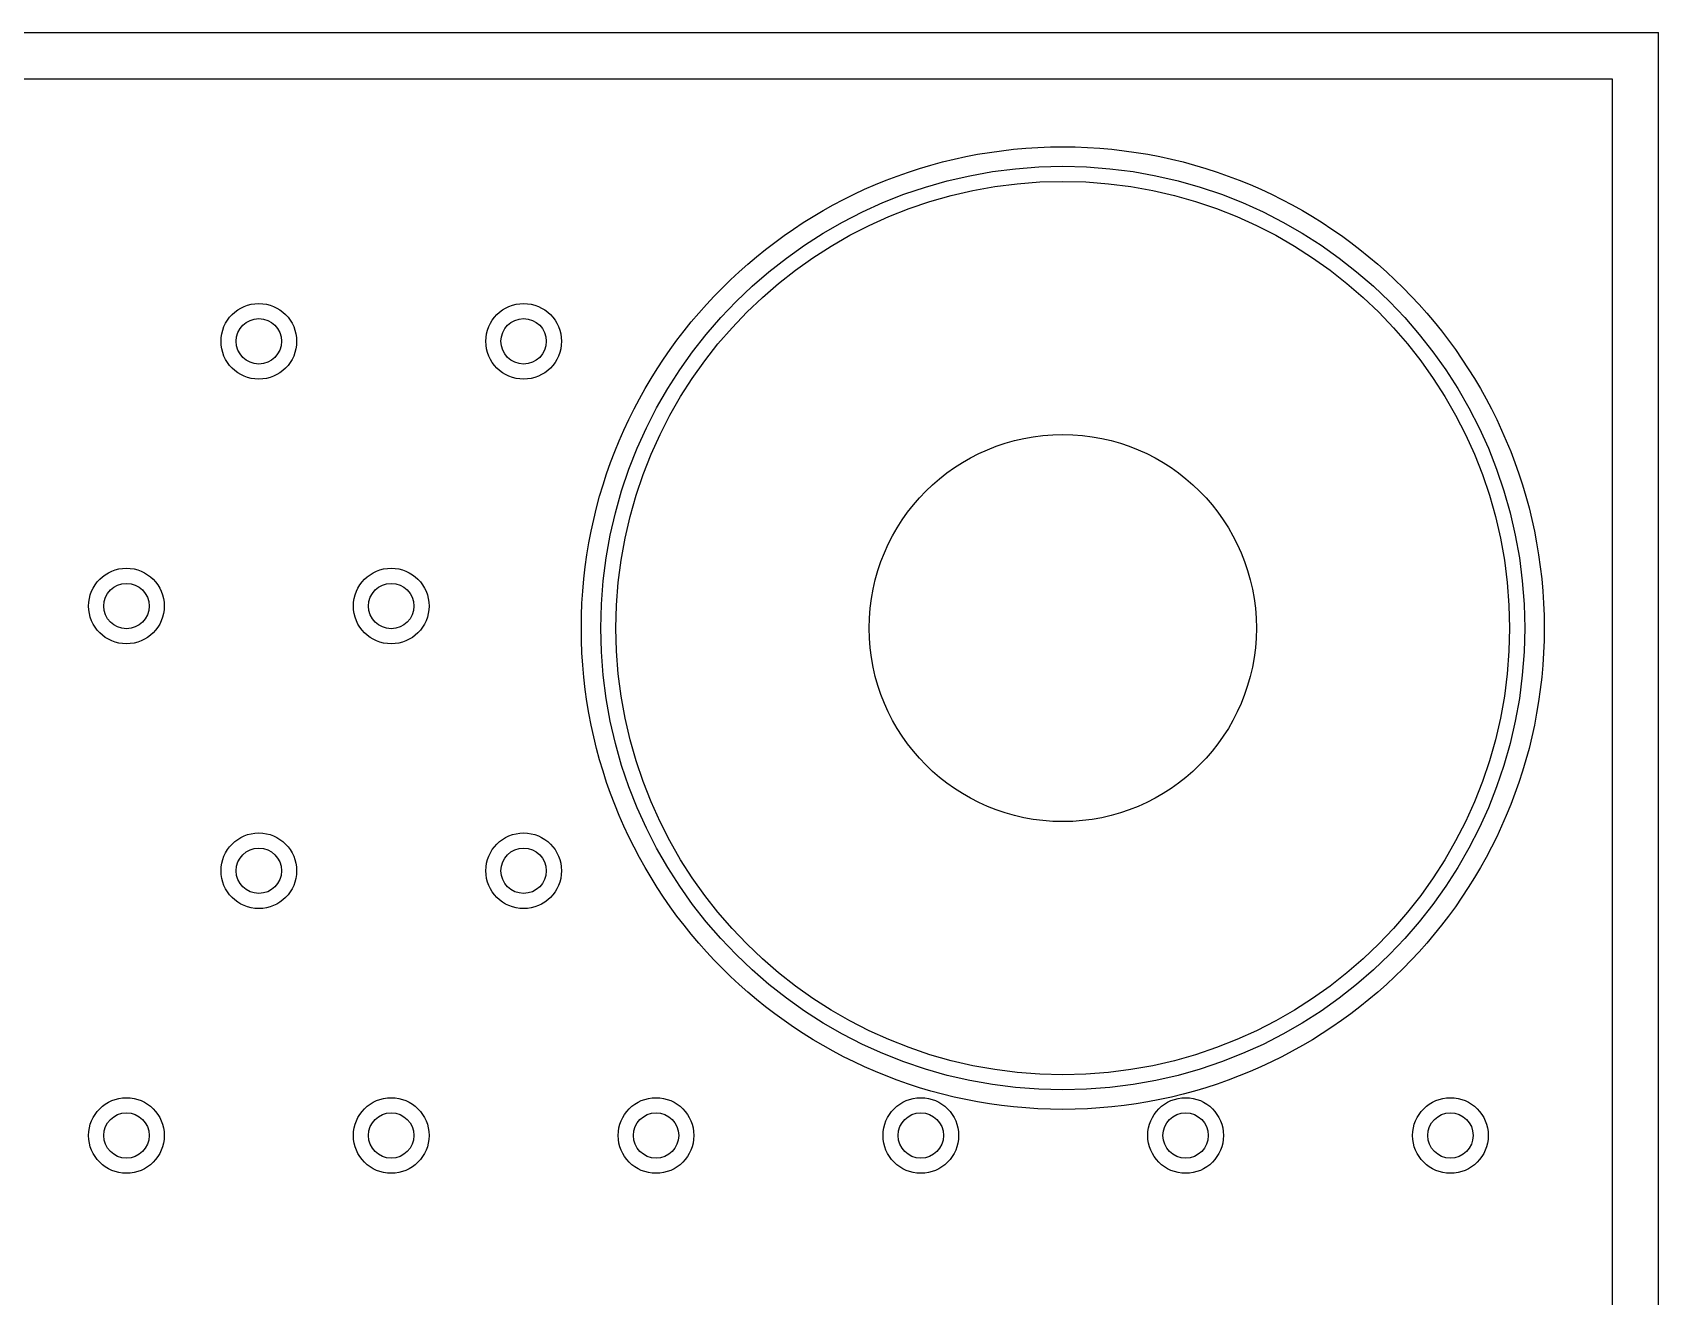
# Model space of a CAD drawing. Header units: millimetres. Extents: x 3.09 to 5.5, y 1.46 to 3.23.
# Drawn here: x 4.6302 to 5.06, y 2.8974 to 3.2317 of the extents above; entities that cross this region are included whole.
import ezdxf

# ---------------------------------------------------------------- set-up
doc = ezdxf.new("R2010")
doc.units = ezdxf.units.MM
doc.header["$MEASUREMENT"] = 0
for name, color, linetype in [('BottomLayer', 5, 'Continuous'), ('BottomOverlay', 54, 'Continuous'), ('BottomSolder', 6, 'Continuous'), ('KeepOutLayer', 6, 'Continuous'), ('MultiLayer', 9, 'Continuous'), ('PadHoleLayer', 156, 'Continuous'), ('TopLayer', 1, 'Continuous'), ('TopOverlay', 2, 'Continuous'), ('TopSolder', 216, 'Continuous'), ('ViaHoleLayer', 16, 'Continuous')]:
    doc.layers.add(name, color=color, linetype=linetype)

msp = doc.modelspace()

# ---------------------------------------------------------------- linework, layer by layer
at = {"layer": 'BottomLayer'}
for p, q in [((3.10373, 3.21942), (5.04776, 3.21942)), ((5.04776, 3.21942), (5.04776, 1.47224))]:
    msp.add_line(p, q, dxfattribs=at)
for centre, radius in [((4.90252, 3.07417), 0.11811), ((4.69, 3.15), 0.01), ((4.76, 3.15), 0.01), ((4.655, 3.08), 0.01), ((4.725, 3.08), 0.01), ((4.69, 3.01), 0.01), ((4.76, 3.01), 0.01), ((4.655, 2.94), 0.01), ((4.725, 2.94), 0.01), ((4.795, 2.94), 0.01), ((4.865, 2.94), 0.01), ((4.935, 2.94), 0.01), ((5.005, 2.94), 0.01)]:
    msp.add_circle(centre, radius, dxfattribs=at)
at = {"layer": 'BottomOverlay'}
msp.add_circle((4.90252, 3.07417), 0.12726, dxfattribs=at)
at = {"layer": 'BottomSolder'}
msp.add_circle((4.90252, 3.07417), 0.12211, dxfattribs=at)
at = {"layer": 'KeepOutLayer'}
for p in [(3.0915, 3.23165), (5.06, 1.46)]:
    msp.add_line(p, (5.06, 3.23165), dxfattribs=at)
at = {"layer": 'MultiLayer'}
for centre, radius in [((4.90252, 3.07417), 0.11811), ((4.69, 3.15), 0.01), ((4.76, 3.15), 0.01), ((4.655, 3.08), 0.01), ((4.725, 3.08), 0.01), ((4.69, 3.01), 0.01), ((4.76, 3.01), 0.01), ((4.655, 2.94), 0.01), ((4.725, 2.94), 0.01), ((4.795, 2.94), 0.01), ((4.865, 2.94), 0.01), ((4.935, 2.94), 0.01), ((5.005, 2.94), 0.01)]:
    msp.add_circle(centre, radius, dxfattribs=at)
at = {"layer": 'PadHoleLayer'}
msp.add_circle((4.90252, 3.07417), 0.05118, dxfattribs=at)
at = {"layer": 'TopLayer'}
for p, q in [((3.10373, 3.21942), (5.04776, 3.21942)), ((5.04776, 3.21942), (5.04776, 1.47224))]:
    msp.add_line(p, q, dxfattribs=at)
for centre, radius in [((4.90252, 3.07417), 0.11811), ((4.69, 3.15), 0.01), ((4.76, 3.15), 0.01), ((4.655, 3.08), 0.01), ((4.725, 3.08), 0.01), ((4.69, 3.01), 0.01), ((4.76, 3.01), 0.01), ((4.655, 2.94), 0.01), ((4.725, 2.94), 0.01), ((4.795, 2.94), 0.01), ((4.865, 2.94), 0.01), ((4.935, 2.94), 0.01), ((5.005, 2.94), 0.01)]:
    msp.add_circle(centre, radius, dxfattribs=at)
at = {"layer": 'TopOverlay'}
msp.add_circle((4.90252, 3.07417), 0.12726, dxfattribs=at)
at = {"layer": 'TopSolder'}
msp.add_circle((4.90252, 3.07417), 0.12211, dxfattribs=at)
at = {"layer": 'ViaHoleLayer'}
for centre in [(4.69, 3.15), (4.76, 3.15), (4.655, 3.08), (4.725, 3.08), (4.69, 3.01), (4.76, 3.01), (4.655, 2.94), (4.725, 2.94), (4.795, 2.94), (4.865, 2.94), (4.935, 2.94), (5.005, 2.94)]:
    msp.add_circle(centre, 0.006, dxfattribs=at)

doc.saveas('drawing.dxf')
